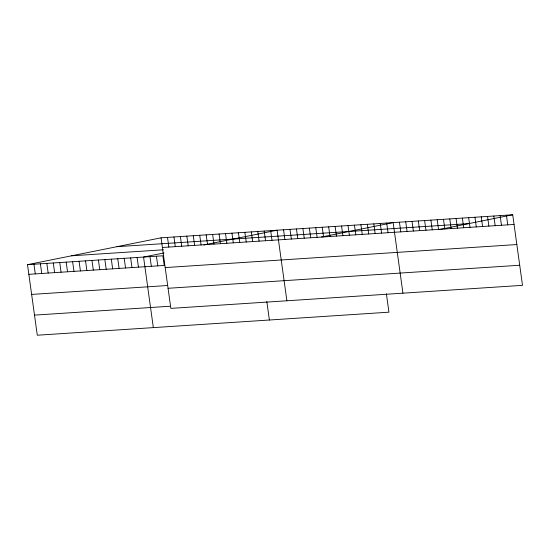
<?xml version="1.0" encoding="UTF-8"?>
<svg xmlns="http://www.w3.org/2000/svg" width="550" height="550" viewBox="0 0 550 550"><rect width="100%" height="100%" fill="white"/><g stroke="black" fill="none" stroke-linecap="round" stroke-linejoin="round"><path stroke-width="0.82" d="M386.389 293.762L388.946 312.18L37.29 335.218L27.5 264.66L161.054 237.82L512.71 214.782L522.5 285.34L170.844 308.378L161.054 237.82M164.01 252.945L143.55 257.056L153.34 327.614M203.837 244.942L277.097 230.216L286.887 300.774M321.502 237.009L393.147 222.613L402.937 293.171M439.443 229.501L512.71 214.782M116.978 246.682L468.634 223.637M162.394 247.486L514.051 224.448M71.576 255.805L163.439 249.782M27.5 264.66L162.889 255.791L164.23 265.457L28.841 274.326M165.179 267.582L516.842 244.544M31.632 294.422L167.014 285.553M168.053 288.289L519.709 265.244M34.506 315.123L169.888 306.254M506.419 215.194L507.76 224.861M500.122 215.607L501.462 225.273M493.831 216.019L495.172 225.686M487.541 216.432L488.881 226.098M481.243 216.844L482.584 226.511M474.953 217.257L476.293 226.923M468.662 217.669L470.002 227.336M462.364 218.082L463.705 227.748M456.074 218.494L457.414 228.161M449.783 218.907L451.124 228.573M443.486 219.319L444.833 228.986M437.195 219.725L438.536 229.398M430.904 220.137L432.245 229.811M424.607 220.55L425.954 230.223M418.316 220.962L419.657 230.636M412.026 221.375L413.366 231.048M405.728 221.788L407.076 231.461M399.438 222.2L400.778 231.866M386.698 223.039L388.039 232.705M380.249 223.458L381.59 233.124M373.808 223.884L375.148 233.551M367.359 224.304L368.699 233.97M360.91 224.73L362.251 234.396M354.461 225.149L355.802 234.816M348.019 225.569L349.36 235.242M341.571 225.995L342.911 235.661M335.122 226.414L336.462 236.081M328.673 226.841L330.014 236.507M322.231 227.26L323.572 236.926M315.782 227.686L317.123 237.353M309.334 228.106L310.674 237.772M302.885 228.532L304.226 238.198M296.443 228.951L297.784 238.617M289.994 229.371L291.335 239.044M283.546 229.797L284.886 239.463M270.655 230.643L271.996 240.309M264.206 231.062L265.547 240.728M257.757 231.488L259.098 241.154M266.826 301.593L269.383 320.011M251.309 231.907L252.649 241.574M244.867 232.334L246.208 242M238.418 232.753L239.759 242.419M231.969 233.173L233.31 242.846M225.521 233.599L226.861 243.265M219.079 234.018L220.419 243.684M212.63 234.444L213.971 244.111M206.181 234.864L207.522 244.53M199.732 235.29L201.073 244.956M193.291 235.709L194.631 245.376M186.842 236.136L188.183 245.802M180.393 236.555L181.734 246.221M173.944 236.974L175.285 246.647M167.502 237.401L168.843 247.067M156.441 256.211L157.781 265.877M149.992 256.637L151.333 266.303M137.101 257.482L138.442 267.149M130.653 257.902L131.993 267.568M124.204 258.328L125.544 267.994M117.762 258.748L119.103 268.414M111.313 259.167L112.654 268.84M104.864 259.593L106.205 269.259M98.416 260.012L99.756 269.679M91.974 260.439L93.314 270.105M85.525 260.858L86.866 270.524M79.076 261.284L80.417 270.951M72.627 261.704L73.968 271.37M66.186 262.13L67.526 271.796M59.737 262.549L61.078 272.216M53.288 262.969L54.629 272.642M46.839 263.395L48.18 273.061M40.398 263.814L41.738 273.481M33.949 264.241L35.289 273.907"/></g></svg>
